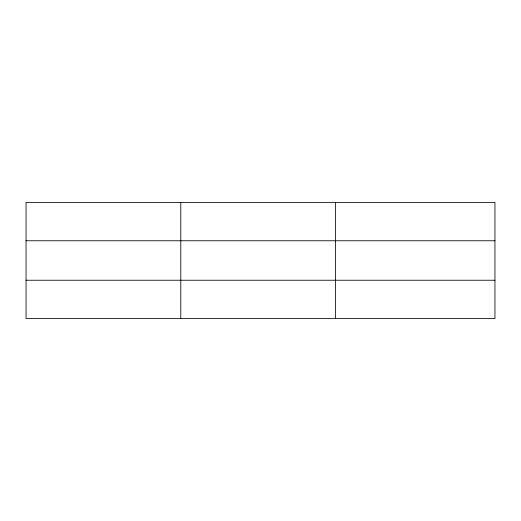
<?xml version="1.0" encoding="UTF-8"?>
<svg xmlns="http://www.w3.org/2000/svg" width="521" height="521" viewBox="0 0 521 521"><rect width="100%" height="100%" fill="white"/><g stroke="black" fill="none" stroke-linecap="round" stroke-linejoin="round"><path stroke-width="0.78" d="M180.787 202.435L180.787 318.565M335.524 202.435L335.524 318.565M494.95 280.239L494.95 318.565L26.05 318.565L26.05 202.435L494.95 202.435L494.95 280.239L26.05 280.239M26.05 240.761L494.95 240.761"/></g></svg>
